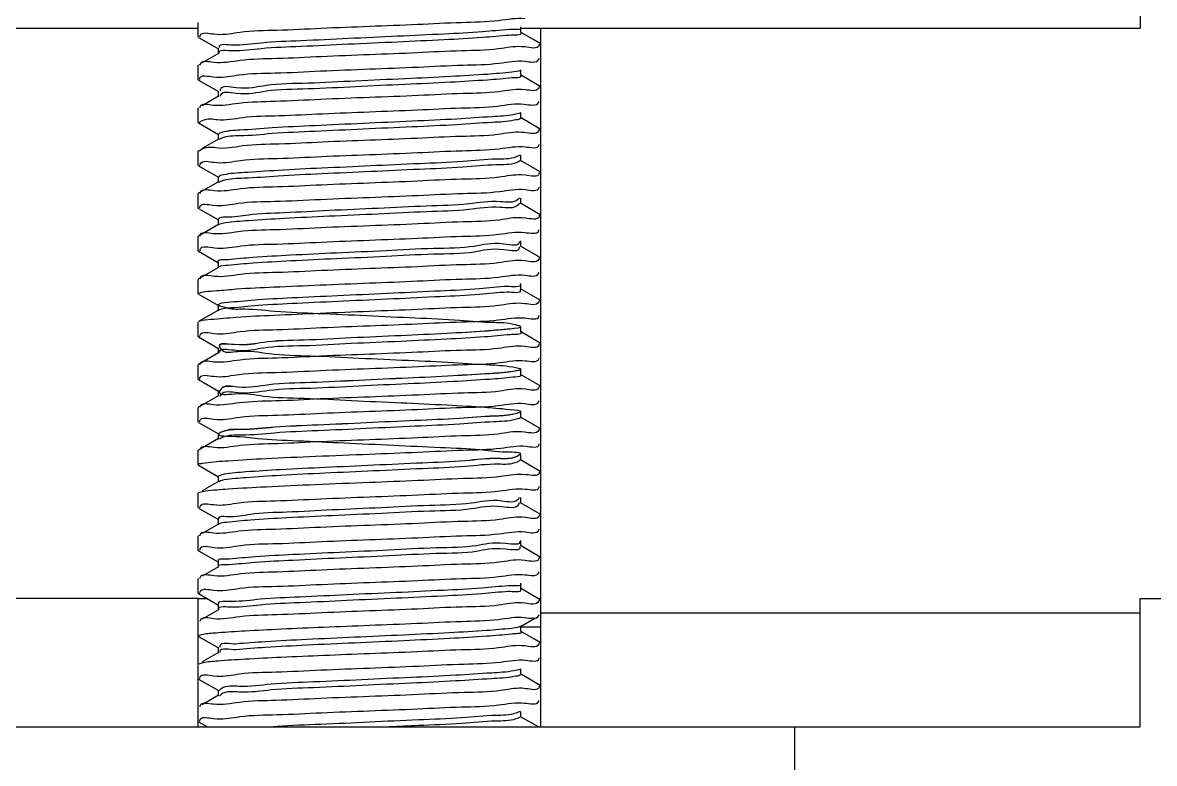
# Model space of a CAD drawing. Header units: millimetres. Extents: x 3804182 to 7463862, y 18008854 to 19247705.
# Drawn here: x 4759871.5 to 4760102.1, y 19096765.9 to 19096916.9 of the extents above; entities that cross this region are included whole.
import ezdxf

# ---------------------------------------------------------------- set-up
doc = ezdxf.new("R2010")
doc.units = ezdxf.units.MM
doc.header["$LTSCALE"] = 1000
doc.header["$MEASUREMENT"] = 0
doc.layers.add('02___PRT_ALL_AXES', color=7, linetype='Continuous')

# ---------------------------------------------------------------- blocks, each defined once
blk = doc.blocks.new('抗震大样2')
at = {"color": 5, "linetype": 'Continuous'}
for p, q in [((4241.11, -3083.37), (4241.11, -3133.22)), ((3825.7, -3133.22), (3966.94, -3133.22)), ((4060.75, -3133.22), (4241.11, -3133.22)), ((4066.64, -3336.77), (4066.64, -3133.22)), ((3966.94, -3299.38), (3800.77, -3299.38)), ((3966.94, -3336.77), (3966.94, -3299.38)), ((4241.11, -3336.77), (4241.11, -3299.38)), ((4241.11, -3299.38), (4398.97, -3299.38)), ((4066.64, -3303.54), (4241.11, -3303.54)), ((3784.16, -3336.77), (4241.11, -3336.77))]:
    blk.add_line(p, q, dxfattribs=at)
at = {"color": 133, "linetype": 'Continuous'}
for p, q in [((4060.88, -3134.52), (4060.88, -3132.86)), ((3967.06, -3135.9), (3966.94, -3135.77)), ((3967.06, -3135.9), (3972.83, -3139.24)), ((3967.41, -3135.78), (3967.47, -3135.41)), ((3971.47, -3134.92), (3972.49, -3135.01)), ((4064.66, -3136.63), (4060.75, -3134.37)), ((3972.7, -3139.09), (3972.7, -3140.75)), ((4062.03, -3138.7), (4061.08, -3138.62)), ((4066.52, -3137.71), (4064.66, -3136.63)), ((4066.14, -3137.89), (4066.14, -3138.17)), ((3972.83, -3140.6), (3968.1, -3143.33)), ((3967.06, -3143.94), (3966.94, -3144.08)), ((4060.88, -3146.98), (4060.88, -3145.32)), ((3967.06, -3148.37), (3966.94, -3148.23)), ((3967.06, -3148.37), (3972.83, -3151.71)), ((3967.4, -3148.17), (3967.39, -3147.91)), ((3971.28, -3147.4), (3972.37, -3147.48)), ((4066.52, -3150.17), (4060.75, -3146.83)), ((3972.7, -3151.55), (3972.7, -3153.21)), ((4062.06, -3151.16), (4061.08, -3151.07)), ((4066.19, -3150.24), (4066.06, -3150.66)), ((3972.83, -3153.06), (3968.1, -3155.8)), ((3973.29, -3152.94), (3973.27, -3153.11)), ((3967.06, -3156.4), (3966.94, -3156.54)), ((4066.52, -3162.63), (4060.75, -3159.29)), ((4060.88, -3159.45), (4060.88, -3157.78)), ((3967.06, -3160.83), (3966.94, -3160.69)), ((3967.06, -3160.83), (3972.83, -3164.17)), ((3967.18, -3160.79), (3967.7, -3160.35)), ((3972.08, -3159.78), (3972.5, -3159.84)), ((3972.83, -3165.52), (3968.1, -3168.26)), ((3972.7, -3164.02), (3972.7, -3165.68)), ((3973.18, -3165.52), (3972.96, -3165.67)), ((3973.25, -3165.48), (3973.18, -3165.52)), ((4061.85, -3163.65), (4061.08, -3163.57)), ((4066.12, -3162.74), (4066.05, -3163.11)), ((3967.06, -3168.86), (3966.94, -3169)), ((3971.6, -3172.29), (3972.49, -3172.38)), ((4060.61, -3170.21), (4059.51, -3170.74)), ((4066.52, -3175.1), (4060.75, -3171.75)), ((4060.88, -3171.91), (4060.88, -3170.25)), ((3967.06, -3173.29), (3966.94, -3173.15)), ((3967.06, -3173.29), (3972.83, -3176.63)), ((3967.44, -3173.2), (3967.53, -3172.81)), ((4066.16, -3175.29), (4066.17, -3175.55)), ((3972.83, -3177.99), (3967.06, -3181.33)), ((3972.7, -3176.48), (3972.7, -3178.14)), ((3973.13, -3178.03), (3972.93, -3178.14)), ((3973.2, -3177.99), (3973.13, -3178.03)), ((4062.17, -3176.08), (4061.09, -3175.99)), ((3967.06, -3181.33), (3966.94, -3181.46)), ((3967.06, -3185.75), (3966.94, -3185.62)), ((3967.4, -3185.57), (3967.4, -3185.28)), ((3971.23, -3184.79), (3972.37, -3184.88)), ((4060.42, -3182.64), (4060, -3183.11)), ((4060.5, -3184.17), (4060, -3184.77)), ((4066.52, -3187.56), (4060.75, -3184.22)), ((4060.88, -3184.37), (4060.88, -3182.71)), ((3967.06, -3185.75), (3972.83, -3189.09)), ((3972.7, -3188.94), (3972.7, -3190.6)), ((4062.18, -3188.54), (4061.09, -3188.44)), ((4066.16, -3187.71), (4066.14, -3188.04)), ((3972.83, -3190.45), (3967.06, -3193.79)), ((3973.03, -3190.41), (3972.85, -3190.49)), ((3967.06, -3193.79), (3966.94, -3193.93)), ((4060.37, -3195.38), (4060.38, -3195.47)), ((4060.88, -3196.83), (4060.88, -3195.17)), ((3967.06, -3198.22), (3966.94, -3198.08)), ((3967.06, -3198.22), (3972.83, -3201.56)), ((3967.46, -3198.04), (3967.47, -3197.75)), ((3971.64, -3197.21), (3972.5, -3197.29)), ((4060.36, -3196.95), (4060.38, -3197.13)), ((4066.52, -3200.02), (4060.75, -3196.68)), ((3972.7, -3201.4), (3972.7, -3203.06)), ((4062.02, -3201.02), (4061.08, -3200.93)), ((4066.17, -3200.11), (4066.07, -3200.51)), ((3972.83, -3202.91), (3967.06, -3206.25)), ((3967.06, -3206.25), (3966.94, -3206.39)), ((4060.88, -3209.3), (4060.88, -3207.63)), ((3966.94, -3210.54), (3967.13, -3210.37)), ((3967.06, -3210.68), (3966.94, -3210.54)), ((3967.06, -3210.68), (3972.83, -3214.02)), ((3970.59, -3209.78), (3972.36, -3209.66)), ((4066.52, -3212.48), (4060.75, -3209.14)), ((3972.87, -3213.69), (3972.7, -3213.87)), ((3972.7, -3213.87), (3972.7, -3215.53)), ((4062.01, -3213.48), (4061.08, -3213.39)), ((4066.14, -3212.57), (4066.05, -3212.96)), ((3972.83, -3215.37), (3967.06, -3218.71)), ((3972.87, -3215.35), (3972.83, -3215.37)), ((3967.13, -3218.68), (3967.06, -3218.71)), ((4066.52, -3224.94), (4060.75, -3221.6)), ((4060.88, -3221.76), (4060.88, -3220.1)), ((3967.06, -3223.14), (3966.94, -3223)), ((3967.06, -3223.14), (3972.83, -3226.48)), ((3967.41, -3223.03), (3967.48, -3222.65)), ((3971.5, -3222.15), (3972.49, -3222.24)), ((4066.13, -3225.12), (4066.13, -3225.41)), ((3972.83, -3227.83), (3967.06, -3231.18)), ((3972.7, -3226.33), (3972.7, -3227.99)), ((4061.99, -3225.95), (4061.08, -3225.86)), ((3967.06, -3231.18), (3966.94, -3231.31)), ((3971.35, -3234.63), (3972.37, -3234.72)), ((4066.52, -3237.41), (4060.75, -3234.07)), ((4060.88, -3234.22), (4060.88, -3232.56)), ((3967.06, -3235.6), (3966.94, -3235.47)), ((3967.06, -3235.6), (3972.83, -3238.94)), ((3967.41, -3235.43), (3967.42, -3235.13)), ((4062.19, -3238.39), (4061.09, -3238.29)), ((4066.18, -3237.52), (4066.11, -3237.9)), ((3972.83, -3240.3), (3967.06, -3243.64)), ((3972.7, -3238.79), (3972.7, -3240.45)), ((3973.33, -3240.28), (3973.22, -3240.49)), ((3973.36, -3240.24), (3973.33, -3240.28)), ((3967.06, -3243.64), (3966.94, -3243.77)), ((3967.06, -3248.07), (3966.94, -3247.93)), ((3967.06, -3248.07), (3972.83, -3251.41)), ((3967.43, -3247.88), (3967.43, -3247.6)), ((3971.49, -3247.08), (3972.49, -3247.17)), ((4060.68, -3245.05), (4059.17, -3245.57)), ((4066.52, -3249.87), (4060.75, -3246.53)), ((4060.88, -3246.68), (4060.88, -3245.02)), ((3972.7, -3251.25), (3972.7, -3252.91)), ((4061.92, -3250.88), (4061.08, -3250.79)), ((4066.12, -3249.97), (4066.05, -3250.34)), ((3972.83, -3252.76), (3967.06, -3256.1)), ((3973.2, -3252.83), (3973, -3252.97)), ((3973.27, -3252.79), (3973.2, -3252.83)), ((3967.06, -3256.1), (3966.94, -3256.24)), ((4060.55, -3257.41), (4059.73, -3257.94)), ((4060.88, -3259.15), (4060.88, -3257.48)), ((3967.06, -3260.53), (3966.94, -3260.39)), ((3967.06, -3260.53), (3972.83, -3263.87)), ((3967.99, -3259.98), (3968.14, -3259.95)), ((3968.14, -3259.95), (3968.99, -3259.82)), ((4066.52, -3262.33), (4060.75, -3258.99)), ((3974.51, -3263.14), (3972.7, -3263.71)), ((3972.7, -3263.71), (3972.7, -3265.38)), ((4062.39, -3263.29), (4061.09, -3263.19)), ((3972.83, -3265.22), (3968.1, -3267.96)), ((3973.08, -3265.23), (3972.89, -3265.33)), ((3967.06, -3268.56), (3966.94, -3268.7)), ((3968.99, -3268.13), (3967.06, -3268.56)), ((4060.32, -3269.96), (4060.17, -3270.3)), ((4060.88, -3271.61), (4060.88, -3269.95)), ((3967.06, -3272.99), (3966.94, -3272.85)), ((3967.06, -3272.99), (3972.83, -3276.33)), ((3967.4, -3272.86), (3967.46, -3272.5)), ((3971.36, -3272.01), (3972.37, -3272.1)), ((4060.37, -3271.48), (4060.17, -3271.96)), ((4066.52, -3274.79), (4060.75, -3271.45)), ((3972.83, -3277.68), (3968.1, -3280.42)), ((3972.7, -3276.18), (3972.7, -3277.84)), ((3973, -3277.6), (3972.82, -3277.68)), ((4062.21, -3275.77), (4061.09, -3275.68)), ((4066.17, -3274.96), (4066.15, -3275.27)), ((3967.06, -3281.03), (3966.94, -3281.16)), ((3971.6, -3284.45), (3972.5, -3284.54)), ((4060.49, -3284.27), (4060.51, -3284.33)), ((4066.52, -3287.26), (4060.75, -3283.92)), ((4060.88, -3284.07), (4060.88, -3282.41)), ((3967.06, -3285.45), (3966.94, -3285.32)), ((3967.06, -3285.45), (3972.83, -3288.79)), ((3967.45, -3285.28), (3967.46, -3284.99)), ((4066.17, -3287.37), (4066.1, -3287.75)), ((3972.83, -3290.15), (3968.1, -3292.88)), ((3972.7, -3288.64), (3972.7, -3290.3)), ((4062.08, -3288.25), (4061.08, -3288.15)), ((3967.06, -3293.49), (3966.94, -3293.63)), ((3967.4, -3297.81), (3967.48, -3297.42)), ((3971.45, -3296.93), (3972.49, -3297.03)), ((4066.52, -3299.72), (4060.75, -3296.38)), ((4060.88, -3296.53), (4060.88, -3294.87)), ((3967.06, -3297.92), (3966.94, -3297.78)), ((3967.06, -3297.92), (3972.83, -3301.26)), ((4062.03, -3300.72), (4061.08, -3300.62)), ((4066.15, -3299.8), (4066.07, -3300.15)), ((3972.83, -3302.61), (3968.1, -3305.34)), ((3972.7, -3301.1), (3972.7, -3302.76)), ((3967.46, -3305.8), (3967.41, -3306)), ((4060.78, -3307.54), (4059.79, -3307.81)), ((4060.75, -3307.49), (4065.07, -3304.99)), ((4060.88, -3308.99), (4060.88, -3307.33)), ((3967.06, -3310.38), (3972.83, -3313.72)), ((3972.21, -3309.31), (3972.74, -3309.27)), ((4059.79, -3307.81), (4058.09, -3308.04)), ((4064.66, -3311.11), (4060.75, -3308.84)), ((3972.7, -3313.56), (3972.7, -3315.23)), ((4061.99, -3313.18), (4061.08, -3313.09)), ((4066.52, -3312.18), (4064.66, -3311.11)), ((4066.19, -3312.24), (4066.05, -3312.67)), ((3972.83, -3315.07), (3968.1, -3317.81)), ((3973.25, -3314.93), (3973.24, -3315.07)), ((4060.88, -3321.46), (4060.88, -3319.8)), ((3967.06, -3322.84), (3972.83, -3326.18)), ((3967.41, -3322.68), (3967.44, -3322.36)), ((3971.4, -3321.86), (3972.49, -3321.96)), ((4066.52, -3324.64), (4060.75, -3321.3)), ((3972.7, -3326.03), (3972.7, -3327.69)), ((4062.32, -3325.61), (4061.09, -3325.51)), ((4066.18, -3324.82), (4066.17, -3325.13)), ((3972.83, -3327.53), (3968.1, -3330.27)), ((3973.29, -3327.59), (3973.12, -3327.77)), ((3973.34, -3327.54), (3973.29, -3327.59)), ((4060.63, -3332.24), (4059.42, -3332.77)), ((4065.94, -3336.77), (4060.75, -3333.77)), ((4060.88, -3333.92), (4060.88, -3332.26)), ((3967.06, -3335.3), (3969.59, -3336.77)), ((3967.41, -3334.89), (3967.41, -3334.84)), ((3967.42, -3335.11), (3967.41, -3334.89)), ((3971.42, -3334.32), (3972.49, -3334.41))]:
    blk.add_line(p, q, dxfattribs=at)
at = {"color": 3, "linetype": 'Continuous'}
blk.add_line((4140.58, -3734.07), (4140.58, -3336.77), dxfattribs=at)
at = {"color": 133, "linetype": 'Continuous'}
for points, start_tangent, end_tangent in [([(3972.49, -3135.01), (3979.1, -3134.35), (3989.85, -3133.78), (4002.75, -3133.22), (4016.79, -3132.65)], (0.997962, -0.063812), (0.999209, 0.039757)), ([(4016.79, -3132.65), (4030.74, -3132.09), (4043.58, -3131.53), (4054.34, -3130.96), (4062.03, -3130.4)], (0.999209, 0.039757), (0.993327, -0.115331)), ([(3967.47, -3135.41), (3971.47, -3134.92)], (0.291103, 0.956692), (0.992433, -0.122784)), ([(4057.4, -3133.65), (4049.7, -3134.3), (4038.49, -3134.95), (4024.97, -3135.6), (4010.57, -3136.26), (3996.84, -3136.91), (3985.23, -3137.56), (3976.99, -3138.21)], (-0.998158, -0.06066), (-0.999827, 0.01862)), ([(4057.4, -3135.31), (4049.7, -3135.97), (4038.49, -3136.62), (4024.97, -3137.27), (4010.57, -3137.92), (3996.84, -3138.57), (3985.23, -3139.22), (3976.99, -3139.87)], (-0.998158, -0.06066), (-0.999827, 0.01862)), ([(4060.77, -3133), (4057.4, -3133.65)], (0.631383, -0.775471), (-0.998158, -0.06066)), ([(4060.75, -3134.64), (4060.77, -3134.66), (4057.4, -3135.31)], (0.681903, -0.731442), (-0.998158, -0.06066)), ([(3976.99, -3138.21), (3973, -3138.86), (3973.01, -3138.89)], (-0.999827, 0.01862), (0.541075, -0.840974)), ([(3976.99, -3139.87), (3973, -3140.52)], (-0.999827, 0.01862), (0.505288, -0.862951)), ([(4061.08, -3138.62), (4054.34, -3139.27), (4043.58, -3139.83), (4030.74, -3140.4), (4016.79, -3140.96)], (-0.997772, 0.066714), (-0.999209, -0.039757)), ([(4066.14, -3138.17), (4062.03, -3138.7)], (-0.114945, -0.993372), (-0.993327, 0.115331)), ([(3971.47, -3143.22), (3967.45, -3143.79), (3967.42, -3143.98)], (-0.992433, 0.122784), (-0.102913, -0.99469)), ([(4016.79, -3140.96), (4002.75, -3141.53), (3989.85, -3142.09), (3979.1, -3142.66), (3971.47, -3143.22)], (-0.999209, -0.039757), (-0.992433, 0.122784)), ([(3972.99, -3140.51), (3973, -3140.52)], (0.487182, -0.8733), (0.505288, -0.862951)), ([(4016.79, -3145.11), (4030.96, -3144.54), (4044.02, -3143.97), (4054.56, -3143.41), (4062.06, -3142.85)], (0.999209, 0.039757), (0.992349, -0.123462)), ([(4062.06, -3142.85), (4066.09, -3142.29), (4066.17, -3142.05)], (0.992349, -0.123462), (0.231181, 0.972911)), ([(3972.37, -3147.48), (3978.76, -3146.84), (3989.34, -3146.27), (4002.49, -3145.69), (4016.79, -3145.11)], (0.99858, -0.053272), (0.999209, 0.039757)), ([(4058.21, -3146.02), (4051.13, -3146.67), (4040.38, -3147.32), (4027.12, -3147.97), (4012.76, -3148.62), (3998.82, -3149.27), (3986.81, -3149.92), (3977.99, -3150.57), (3973.31, -3151.22), (3973.26, -3151.58)], (-0.991648, -0.128971), (-0.047396, -0.998876)), ([(4060.77, -3145.51), (4058.21, -3146.02)], (-0.866418, -0.499319), (-0.991648, -0.128971)), ([(3967.39, -3147.91), (3971.28, -3147.4)], (0.080568, 0.996749), (0.99412, -0.108285)), ([(4058.21, -3147.68), (4051.13, -3148.33), (4040.38, -3148.98), (4027.12, -3149.63), (4012.76, -3150.28), (3998.82, -3150.93), (3986.81, -3151.58), (3977.99, -3152.23), (3973.31, -3152.88), (3973.3, -3152.91)], (-0.991648, -0.128971), (-0.236269, -0.971688)), ([(4060.86, -3147), (4060.87, -3147.03), (4058.21, -3147.68)], (0.574186, -0.818725), (-0.991648, -0.128971)), ([(4061.08, -3151.07), (4054.56, -3151.72), (4044.02, -3152.28), (4030.96, -3152.85), (4016.79, -3153.42)], (-0.998101, 0.061602), (-0.999209, -0.039757)), ([(4066.06, -3150.66), (4062.06, -3151.16)], (-0.428173, -0.903697), (-0.992349, 0.123462)), ([(3971.28, -3155.7), (3967.39, -3156.27), (3967.39, -3156.38)], (-0.99412, 0.108285), (0.068667, -0.99764)), ([(4016.79, -3153.42), (4002.49, -3154), (3989.34, -3154.58), (3978.76, -3155.14), (3971.28, -3155.7)], (-0.999209, -0.039757), (-0.99412, 0.108285)), ([(3973.3, -3152.91), (3973.29, -3152.94)], (-0.236269, -0.971688), (-0.212784, -0.977099)), ([(4016.79, -3157.58), (4030.67, -3157.02), (4043.46, -3156.46), (4054.16, -3155.9), (4061.85, -3155.34)], (0.999209, 0.039757), (0.992115, -0.125333)), ([(4061.85, -3155.34), (4066.06, -3154.76), (4066.11, -3154.54)], (0.992115, -0.125333), (0.133535, 0.991044)), ([(3972.5, -3159.84), (3979.88, -3159.23), (3990.53, -3158.68), (4003.15, -3158.13), (4016.79, -3157.58)], (0.993002, -0.118099), (0.999209, 0.039757)), ([(4058.91, -3158.38), (4052.46, -3159.03), (4042.21, -3159.68), (4029.24, -3160.33), (4014.95, -3160.98), (4000.85, -3161.63), (3988.46, -3162.28), (3979.08, -3162.93), (3973.73, -3163.59), (3972.89, -3164.1)], (-0.977487, -0.210995), (-0.4158, -0.909456)), ([(4060.71, -3157.86), (4058.91, -3158.38)], (-0.88079, -0.473507), (-0.977487, -0.210995)), ([(3967.7, -3160.35), (3972.08, -3159.78)], (0.833074, 0.553162), (0.985238, -0.171187)), ([(4058.91, -3160.04), (4052.46, -3160.69), (4042.21, -3161.34), (4029.24, -3161.99), (4014.95, -3162.64), (4000.85, -3163.3), (3988.46, -3163.95), (3979.08, -3164.6), (3973.73, -3165.25), (3973.25, -3165.48)], (-0.977487, -0.210995), (-0.874102, -0.485743)), ([(4060.85, -3159.42), (4058.91, -3160.04)], (-0.618929, -0.785447), (-0.977487, -0.210995)), ([(4016.79, -3165.88), (4003.15, -3166.43), (3990.53, -3166.99), (3979.88, -3167.54), (3972.08, -3168.09)], (-0.999209, -0.039757), (-0.985238, 0.171187)), ([(4061.08, -3163.57), (4054.16, -3164.2), (4043.46, -3164.77), (4030.67, -3165.33), (4016.79, -3165.88)], (-0.996776, 0.080231), (-0.999209, -0.039757)), ([(4066.05, -3163.11), (4061.85, -3163.65)], (-0.302976, -0.952998), (-0.992115, 0.125333)), ([(3972.08, -3168.09), (3967.7, -3168.65), (3967.24, -3169.02)], (-0.985238, 0.171187), (-0.649998, -0.759936)), ([(4016.79, -3170.04), (4030.73, -3169.48), (4043.68, -3168.91), (4054.54, -3168.33), (4062.17, -3167.77)], (0.999209, 0.039757), (0.993818, -0.111017)), ([(4062.17, -3167.77), (4066.17, -3167.19), (4066.17, -3167.08)], (0.993818, -0.111017), (-0.061432, 0.998111)), ([(3967.53, -3172.81), (3971.6, -3172.29)], (0.34102, 0.940056), (0.992143, -0.125107)), ([(3972.49, -3172.38), (3979.26, -3171.73), (3989.99, -3171.16), (4002.83, -3170.6), (4016.79, -3170.04)], (0.997416, -0.071836), (0.999209, 0.039757)), ([(4059.51, -3170.74), (4053.71, -3171.39), (4043.97, -3172.04), (4031.34, -3172.7), (4017.15, -3173.35), (4002.92, -3174), (3990.17, -3174.65), (3980.27, -3175.3), (3974.25, -3175.95), (3972.8, -3176.58)], (-0.935622, -0.353004), (-0.688919, -0.724838)), ([(4059.51, -3172.4), (4053.71, -3173.06), (4043.97, -3173.71), (4031.34, -3174.36), (4017.15, -3175.01), (4002.92, -3175.66), (3990.17, -3176.31), (3980.27, -3176.96), (3974.25, -3177.61), (3973.2, -3177.99)], (-0.935622, -0.353004), (-0.9101, -0.41439)), ([(4060.73, -3171.77), (4059.51, -3172.4)], (-0.674299, -0.738459), (-0.935622, -0.353004)), ([(4066.17, -3175.55), (4062.17, -3176.08)], (-0.081393, -0.996682), (-0.993818, 0.111017)), ([(4016.79, -3178.35), (4002.83, -3178.91), (3989.99, -3179.47), (3979.26, -3180.04), (3971.6, -3180.6)], (-0.999209, -0.039757), (-0.992143, 0.125107)), ([(4061.09, -3175.99), (4054.54, -3176.64), (4043.68, -3177.22), (4030.73, -3177.78), (4016.79, -3178.35)], (-0.99841, 0.056376), (-0.999209, -0.039757)), ([(3971.6, -3180.6), (3967.51, -3181.16), (3967.46, -3181.39)], (-0.992143, 0.125107), (-0.160912, -0.986969)), ([(4016.79, -3182.5), (4030.99, -3181.93), (4044.01, -3181.36), (4054.59, -3180.79), (4062.18, -3180.23)], (0.999209, 0.039757), (0.992994, -0.118161)), ([(4062.18, -3180.23), (4066.15, -3179.66), (4066.16, -3179.51)], (0.992994, -0.118161), (0.029046, 0.999578)), ([(3967.4, -3185.28), (3971.23, -3184.79)], (0.144267, 0.989539), (0.993808, -0.111109)), ([(3972.37, -3184.88), (3978.57, -3184.23), (3989.23, -3183.66), (4002.5, -3183.08), (4016.79, -3182.5)], (0.998734, -0.050303), (0.999209, 0.039757)), ([(4060, -3183.11), (4054.86, -3183.76), (4045.67, -3184.41), (4033.39, -3185.06), (4019.35, -3185.71), (4005.03, -3186.36), (3991.96, -3187.01), (3981.54, -3187.66), (3974.89, -3188.31), (3972.7, -3188.94)], (-0.74013, -0.672464), (-0.415587, -0.909553)), ([(4060, -3184.77), (4054.86, -3185.42), (4045.67, -3186.07), (4033.39, -3186.72), (4019.35, -3187.37), (4005.03, -3188.02), (3991.96, -3188.67), (3981.54, -3189.32), (3974.89, -3189.97), (3973.03, -3190.41)], (-0.74013, -0.672464), (-0.938223, -0.34603)), ([(4061.09, -3188.44), (4054.59, -3189.1), (4044.01, -3189.66), (4030.99, -3190.24), (4016.79, -3190.81)], (-0.998307, 0.058168), (-0.999209, -0.039757)), ([(4066.14, -3188.04), (4062.18, -3188.54)], (-0.207175, -0.978304), (-0.992994, 0.118161)), ([(4016.79, -3190.81), (4002.5, -3191.39), (3989.23, -3191.97), (3978.57, -3192.54), (3971.23, -3193.1)], (-0.999209, -0.039757), (-0.993808, 0.111109)), ([(4062.02, -3192.71), (4066.1, -3192.14), (4066.15, -3191.92)], (0.99217, -0.124894), (0.180495, 0.983576)), ([(3971.23, -3193.1), (3967.39, -3193.66), (3967.39, -3193.78)], (-0.993808, 0.111109), (0.029234, -0.999573)), ([(3972.5, -3197.29), (3979.33, -3196.65), (3989.92, -3196.09), (4002.79, -3195.53), (4016.79, -3194.96)], (0.997343, -0.072844), (0.999209, 0.039757)), ([(4060.38, -3195.47), (4055.93, -3196.12), (4047.29, -3196.77), (4035.41, -3197.42), (4021.54, -3198.07), (4007.16, -3198.72), (3993.81, -3199.37), (3982.91, -3200.03), (3975.62, -3200.68)], (0.075504, -0.997145), (-0.994293, -0.106681)), ([(4016.79, -3194.96), (4030.77, -3194.4), (4043.63, -3193.84), (4054.37, -3193.27), (4062.02, -3192.71)], (0.999209, 0.039757), (0.99217, -0.124894)), ([(3967.47, -3197.75), (3971.64, -3197.21)], (0.140989, 0.990011), (0.993043, -0.117749)), ([(4060.38, -3197.13), (4055.93, -3197.78), (4047.29, -3198.43), (4035.41, -3199.08), (4021.54, -3199.73), (4007.16, -3200.39), (3993.81, -3201.04), (3982.91, -3201.69), (3975.62, -3202.34)], (0.075504, -0.997145), (-0.994293, -0.106681)), ([(3975.62, -3200.68), (3972.73, -3201.33), (3972.75, -3201.36)], (-0.994293, -0.106681), (0.664145, -0.747604)), ([(4061.08, -3200.93), (4054.37, -3201.58), (4043.63, -3202.14), (4030.77, -3202.71), (4016.79, -3203.27)], (-0.997661, 0.068352), (-0.999209, -0.039757)), ([(4066.07, -3200.51), (4062.02, -3201.02)], (-0.371231, -0.928541), (-0.99217, 0.124894)), ([(3971.64, -3205.52), (3967.46, -3206.1), (3967.45, -3206.25)], (-0.993043, 0.117749), (0.006201, -0.999981)), ([(4016.79, -3203.27), (4002.79, -3203.84), (3989.92, -3204.4), (3979.33, -3204.96), (3971.64, -3205.52)], (-0.999209, -0.039757), (-0.993043, 0.117749)), ([(3975.62, -3202.34), (3972.78, -3202.84)], (-0.994293, -0.106681), (-0.803934, -0.594718)), ([(4016.79, -3207.43), (4030.77, -3206.86), (4043.63, -3206.3), (4054.36, -3205.73), (4062.01, -3205.17)], (0.999209, 0.039757), (0.992162, -0.124958)), ([(4062.01, -3205.17), (4066.07, -3204.61), (4066.13, -3204.38)], (0.992162, -0.124958), (0.169677, 0.9855)), ([(3972.36, -3209.66), (3978.02, -3209.19), (3988.99, -3208.6), (4002.39, -3208.01), (4016.79, -3207.43)], (0.997287, 0.073605), (0.999209, 0.039757)), ([(4056.89, -3208.48), (4048.84, -3209.14), (4037.38, -3209.79), (4023.72, -3210.44), (4009.32, -3211.09), (3995.71, -3211.74), (3984.36, -3212.39), (3976.46, -3213.04)], (-0.999901, -0.014087), (-0.998651, -0.051929)), ([(4060.67, -3207.85), (4056.89, -3208.48)], (0.567912, -0.823089), (-0.999901, -0.014087)), ([(3967.13, -3210.37), (3970.59, -3209.78)], (0.911339, 0.411656), (0.998446, 0.055734)), ([(4056.89, -3210.15), (4048.84, -3210.8), (4037.38, -3211.45), (4023.72, -3212.1), (4009.32, -3212.75), (3995.71, -3213.4), (3984.36, -3214.05), (3976.46, -3214.7)], (-0.999901, -0.014087), (-0.998651, -0.051929)), ([(4060.65, -3209.48), (4060.66, -3209.5), (4056.89, -3210.15)], (0.616709, -0.787191), (-0.999901, -0.014087)), ([(3972.87, -3213.69), (3973.96, -3214.34), (3979.62, -3214.99), (3989.24, -3215.64), (4001.81, -3216.29), (4015.97, -3216.94), (4030.22, -3217.59), (4043.03, -3218.25), (4053.05, -3218.9), (4059.2, -3219.55), (4060.83, -3220.2), (4057.75, -3220.85), (4050.31, -3221.5), (4039.3, -3222.15), (4025.88, -3222.8), (4011.49, -3223.45), (3997.67, -3224.1), (3985.89, -3224.75), (3977.4, -3225.4), (3973.11, -3226.05), (3973.49, -3226.7), (3978.48, -3227.36), (3987.56, -3228.01), (3999.76, -3228.66), (4013.77, -3229.31), (4028.11, -3229.96), (4041.23, -3230.61), (4051.75, -3231.26), (4058.55, -3231.91), (4060.88, -3232.56), (4058.52, -3233.21), (4051.7, -3233.86), (4041.16, -3234.51), (4028.02, -3235.16), (4013.68, -3235.81), (3999.67, -3236.47), (3987.49, -3237.12), (3978.44, -3237.77), (3973.47, -3238.42), (3973.13, -3239.07), (3977.44, -3239.72), (3985.95, -3240.37), (3997.75, -3241.02), (4011.58, -3241.67), (4025.97, -3242.32), (4039.37, -3242.97), (4050.37, -3243.62), (4057.79, -3244.27), (4060.83, -3244.92), (4059.17, -3245.57), (4053, -3246.23), (4042.96, -3246.88), (4030.13, -3247.53), (4015.88, -3248.18), (4001.72, -3248.83), (3989.17, -3249.48), (3979.57, -3250.13), (3973.94, -3250.78), (3972.87, -3251.43), (3976.5, -3252.08), (3984.42, -3252.73), (3995.79, -3253.38), (4009.41, -3254.03), (4023.81, -3254.68), (4037.46, -3255.34), (4048.91, -3255.99), (4056.93, -3256.64), (4060.67, -3257.29), (4059.73, -3257.94), (4054.21, -3258.59), (4044.7, -3259.24), (4032.21, -3259.89), (4018.07, -3260.54), (4003.8, -3261.19), (3990.92, -3261.84), (3980.79, -3262.49), (3974.51, -3263.14)], (-0.890593, -0.454801), (-0.987663, -0.156594)), ([(3976.46, -3213.04), (3972.87, -3213.69)], (-0.998651, -0.051929), (-0.890593, -0.454801)), ([(3976.46, -3214.7), (3972.87, -3215.35)], (-0.998651, -0.051929), (-0.890593, -0.454801)), ([(4061.08, -3213.39), (4054.36, -3214.04), (4043.63, -3214.61), (4030.77, -3215.17), (4016.79, -3215.73)], (-0.997612, 0.069066), (-0.999209, -0.039757)), ([(4066.05, -3212.96), (4062.01, -3213.48)], (-0.353948, -0.935265), (-0.992162, 0.124958)), ([(3970.59, -3218.09), (3967.13, -3218.68)], (-0.998446, -0.055734), (-0.911339, -0.411656)), ([(4016.79, -3215.73), (4002.39, -3216.32), (3988.99, -3216.91), (3978.02, -3217.5), (3970.59, -3218.09)], (-0.999209, -0.039757), (-0.998446, -0.055734)), ([(4016.79, -3219.89), (4030.76, -3219.33), (4043.6, -3218.76), (4054.29, -3218.2), (4061.99, -3217.64)], (0.999209, 0.039757), (0.993213, -0.116311)), ([(4061.99, -3217.64), (4066.13, -3217.06), (4066.14, -3216.92)], (0.993213, -0.116311), (-0.022366, 0.99975)), ([(3967.48, -3222.65), (3971.5, -3222.15)], (0.309981, 0.950743), (0.992335, -0.123574)), ([(3972.49, -3222.24), (3979.15, -3221.59), (3989.89, -3221.02), (4002.77, -3220.45), (4016.79, -3219.89)], (0.997852, -0.065513), (0.999209, 0.039757)), ([(4057.75, -3220.85), (4050.31, -3221.5), (4039.3, -3222.15), (4025.88, -3222.8), (4011.49, -3223.45), (3997.67, -3224.1), (3985.89, -3224.75), (3977.4, -3225.4), (3973.11, -3226.05), (3973.15, -3226.15)], (-0.995961, -0.089791), (0.369977, -0.929041)), ([(4060.8, -3221.83), (4060.83, -3221.86), (4057.75, -3222.51)], (0.686028, -0.727575), (-0.995961, -0.089791)), ([(4057.75, -3222.51), (4050.31, -3223.16), (4039.3, -3223.81), (4025.88, -3224.46), (4011.49, -3225.11), (3997.67, -3225.76), (3985.89, -3226.41), (3977.4, -3227.06), (3973.11, -3227.72)], (-0.995961, -0.089791), (0.28494, -0.958545)), ([(4016.79, -3228.2), (4002.77, -3228.76), (3989.89, -3229.33), (3979.15, -3229.89), (3971.5, -3230.46)], (-0.999209, -0.039757), (-0.992335, 0.123574)), ([(3973.11, -3227.72), (3973.12, -3227.74)], (0.28494, -0.958545), (0.309617, -0.950861)), ([(4061.08, -3225.86), (4054.29, -3226.51), (4043.6, -3227.07), (4030.76, -3227.63), (4016.79, -3228.2)], (-0.997571, 0.069651), (-0.999209, -0.039757)), ([(4066.13, -3225.41), (4061.99, -3225.95)], (-0.12288, -0.992421), (-0.993213, 0.116311)), ([(3971.5, -3230.46), (3967.46, -3231.03), (3967.42, -3231.22)], (-0.992335, 0.123574), (-0.120855, -0.99267)), ([(4016.79, -3232.35), (4031.03, -3231.78), (4044.18, -3231.2), (4054.76, -3230.63), (4062.19, -3230.08)], (0.999209, 0.039757), (0.992597, -0.121457)), ([(4062.19, -3230.08), (4066.13, -3229.52), (4066.17, -3229.33)], (0.992597, -0.121457), (0.113761, 0.993508)), ([(3967.42, -3235.13), (3971.35, -3234.63)], (0.158004, 0.987438), (0.993423, -0.114506)), ([(3972.37, -3234.72), (3978.89, -3234.06), (3989.45, -3233.5), (4002.54, -3232.93), (4016.79, -3232.35)], (0.998166, -0.060535), (0.999209, 0.039757)), ([(4058.52, -3233.21), (4051.7, -3233.86), (4041.16, -3234.51), (4028.02, -3235.16), (4013.68, -3235.81), (3999.67, -3236.47), (3987.49, -3237.12), (3978.44, -3237.77), (3973.47, -3238.42), (3973.16, -3238.96)], (-0.987133, -0.159903), (-0.34689, -0.937906)), ([(4058.52, -3234.87), (4051.7, -3235.52), (4041.16, -3236.17), (4028.02, -3236.83), (4013.68, -3237.48), (3999.67, -3238.13), (3987.49, -3238.78), (3978.44, -3239.43), (3973.47, -3240.08), (3973.36, -3240.24)], (-0.987133, -0.159903), (-0.543786, -0.839224)), ([(4060.74, -3232.7), (4058.52, -3233.21)], (-0.885957, -0.463768), (-0.987133, -0.159903)), ([(4060.88, -3234.22), (4058.52, -3234.87)], (0.04762, -0.998866), (-0.987133, -0.159903)), ([(4061.09, -3238.29), (4054.76, -3238.94), (4044.18, -3239.51), (4031.03, -3240.08), (4016.79, -3240.66)], (-0.998449, 0.055681), (-0.999209, -0.039757)), ([(4066.11, -3237.9), (4062.19, -3238.39)], (-0.312015, -0.950077), (-0.992597, 0.121457)), ([(4016.79, -3240.66), (4002.54, -3241.23), (3989.45, -3241.81), (3978.89, -3242.37), (3971.35, -3242.93)], (-0.999209, -0.039757), (-0.993423, 0.114506)), ([(3971.35, -3242.93), (3967.41, -3243.5), (3967.4, -3243.63)], (-0.993423, 0.114506), (0.011141, -0.999938)), ([(3972.49, -3247.17), (3979.15, -3246.51), (3989.98, -3245.94), (4002.85, -3245.38), (4016.79, -3244.81)], (0.998043, -0.062539), (0.999209, 0.039757)), ([(4016.79, -3244.81), (4030.71, -3244.25), (4043.53, -3243.69), (4054.24, -3243.13), (4061.92, -3242.57)], (0.999209, 0.039757), (0.992132, -0.125198)), ([(4061.92, -3242.57), (4066.06, -3242), (4066.11, -3241.77)], (0.992132, -0.125198), (0.143484, 0.989653)), ([(3967.43, -3247.6), (3971.49, -3247.08)], (0.107946, 0.994157), (0.993476, -0.114039)), ([(4059.17, -3245.57), (4053, -3246.23), (4042.96, -3246.88), (4030.13, -3247.53), (4015.88, -3248.18), (4001.72, -3248.83), (3989.17, -3249.48), (3979.57, -3250.13), (3973.94, -3250.78), (3972.89, -3251.42)], (-0.965822, -0.259207), (-0.648744, -0.761007)), ([(4059.17, -3247.24), (4053, -3247.89), (4042.96, -3248.54), (4030.13, -3249.19), (4015.88, -3249.84), (4001.72, -3250.49), (3989.17, -3251.14), (3979.57, -3251.79), (3973.94, -3252.44), (3973.27, -3252.79)], (-0.965822, -0.259207), (-0.8549, -0.518793)), ([(4060.81, -3246.61), (4059.17, -3247.24)], (-0.684039, -0.729446), (-0.965822, -0.259207)), ([(4061.08, -3250.79), (4054.24, -3251.44), (4043.53, -3252), (4030.71, -3252.56), (4016.79, -3253.12)], (-0.997105, 0.076033), (-0.999209, -0.039757)), ([(4066.05, -3250.34), (4061.92, -3250.88)], (-0.317826, -0.948149), (-0.992132, 0.125198)), ([(3971.49, -3255.38), (3967.42, -3255.96), (3967.42, -3256.09)], (-0.993476, 0.114039), (0.038732, -0.99925)), ([(4016.79, -3253.12), (4002.85, -3253.68), (3989.98, -3254.25), (3979.15, -3254.82), (3971.49, -3255.38)], (-0.999209, -0.039757), (-0.993476, 0.114039)), ([(4016.79, -3257.28), (4030.89, -3256.71), (4044.17, -3256.12), (4054.99, -3255.54), (4062.39, -3254.99)], (0.999209, 0.039757), (0.993966, -0.10969)), ([(4062.39, -3254.99), (4066.19, -3254.43), (4066.19, -3254.31)], (0.993966, -0.10969), (-0.045693, 0.998956)), ([(3968.99, -3259.82), (3975.65, -3259.2), (3986.68, -3258.56), (4001.12, -3257.91), (4016.79, -3257.28)], (0.990309, 0.138883), (0.999209, 0.039757)), ([(4059.73, -3257.94), (4054.21, -3258.59), (4044.7, -3259.24), (4032.21, -3259.89), (4018.07, -3260.54), (4003.8, -3261.19), (3990.92, -3261.84), (3980.79, -3262.49), (3974.51, -3263.14)], (-0.890378, -0.455221), (-0.987663, -0.156594)), ([(3966.95, -3260.38), (3966.95, -3260.35), (3967.99, -3259.98)], (-0.41084, 0.911707), (0.982626, 0.185596)), ([(4059.73, -3259.6), (4054.21, -3260.25), (4044.7, -3260.9), (4032.21, -3261.55), (4018.07, -3262.2), (4003.8, -3262.85), (3990.92, -3263.5), (3980.79, -3264.16), (3974.51, -3264.81)], (-0.890378, -0.455221), (-0.987663, -0.156594)), ([(4060.66, -3258.96), (4059.73, -3259.6)], (-0.623899, -0.781505), (-0.890378, -0.455221)), ([(4061.09, -3263.19), (4054.99, -3263.85), (4044.17, -3264.43), (4030.89, -3265.02), (4016.79, -3265.58)], (-0.999154, 0.041118), (-0.999209, -0.039757)), ([(4066.18, -3262.52), (4066.19, -3262.74), (4062.39, -3263.29)], (0.114338, -0.993442), (-0.993966, 0.10969)), ([(4016.79, -3265.58), (4001.12, -3266.22), (3986.68, -3266.87), (3975.65, -3267.51), (3968.99, -3268.13)], (-0.999209, -0.039757), (-0.990309, -0.138883)), ([(3974.51, -3264.81), (3973.08, -3265.23)], (-0.987663, -0.156594), (-0.90833, -0.418254)), ([(4016.79, -3269.74), (4031.04, -3269.16), (4044.1, -3268.59), (4054.66, -3268.03), (4062.21, -3267.46)], (0.999209, 0.039757), (0.993301, -0.115553)), ([(4062.21, -3267.46), (4066.16, -3266.9), (4066.17, -3266.76)], (0.993301, -0.115553), (-0.000126, 1)), ([(3967.46, -3272.5), (3971.36, -3272.01)], (0.285622, 0.958342), (0.992742, -0.12026)), ([(3972.37, -3272.1), (3978.77, -3271.46), (3989.37, -3270.89), (4002.56, -3270.31), (4016.79, -3269.74)], (0.998113, -0.0614), (0.999209, 0.039757)), ([(4060.17, -3270.3), (4055.32, -3270.95), (4046.36, -3271.6), (4034.25, -3272.25), (4020.27, -3272.9), (4005.92, -3273.56), (3992.73, -3274.21), (3982.11, -3274.86), (3975.18, -3275.51), (3972.7, -3276.16), (3972.7, -3276.17)], (-0.4842, -0.874957), (0.363744, -0.931499)), ([(4060.17, -3271.96), (4055.32, -3272.61), (4046.36, -3273.27), (4034.25, -3273.92), (4020.27, -3274.57), (4005.92, -3275.22), (3992.73, -3275.87), (3982.11, -3276.52), (3975.18, -3277.17), (3973, -3277.6)], (-0.4842, -0.874957), (-0.942818, -0.333308)), ([(4061.09, -3275.68), (4054.66, -3276.33), (4044.1, -3276.9), (4031.04, -3277.47), (4016.79, -3278.05)], (-0.998492, 0.054905), (-0.999209, -0.039757)), ([(4066.15, -3275.27), (4062.21, -3275.77)], (-0.171902, -0.985114), (-0.993301, 0.115553)), ([(3971.36, -3280.32), (3967.44, -3280.88), (3967.41, -3281.06)], (-0.992742, 0.12026), (-0.089083, -0.996024)), ([(4016.79, -3278.05), (4002.56, -3278.62), (3989.37, -3279.2), (3978.77, -3279.77), (3971.36, -3280.32)], (-0.999209, -0.039757), (-0.992742, 0.12026)), ([(4016.79, -3282.2), (4030.8, -3281.64), (4043.68, -3281.07), (4054.42, -3280.5), (4062.08, -3279.94)], (0.999209, 0.039757), (0.992314, -0.123749)), ([(4062.08, -3279.94), (4066.12, -3279.37), (4066.16, -3279.18)], (0.992314, -0.123749), (0.124794, 0.992183)), ([(3967.46, -3284.99), (3971.6, -3284.45)], (0.13209, 0.991238), (0.993137, -0.11696)), ([(3972.5, -3284.54), (3979.29, -3283.89), (3989.97, -3283.33), (4002.81, -3282.76), (4016.79, -3282.2)], (0.99751, -0.070528), (0.999209, 0.039757)), ([(4060.51, -3282.67), (4056.34, -3283.32), (4047.96, -3283.97), (4036.24, -3284.62), (4022.46, -3285.27), (4008.06, -3285.92), (3994.6, -3286.57), (3983.51, -3287.22), (3975.96, -3287.87)], (0.391824, -0.92004), (-0.996927, -0.078335)), ([(4060.51, -3284.33), (4056.34, -3284.98), (4047.96, -3285.63), (4036.24, -3286.28), (4022.46, -3286.93), (4008.06, -3287.58), (3994.6, -3288.23), (3983.51, -3288.88), (3975.96, -3289.53)], (0.391824, -0.92004), (-0.996927, -0.078335)), ([(3975.96, -3287.87), (3972.77, -3288.52), (3972.79, -3288.55)], (-0.996927, -0.078335), (0.689205, -0.724567)), ([(4066.1, -3287.75), (4062.08, -3288.25)], (-0.314156, -0.949371), (-0.992315, 0.123738)), ([(4016.79, -3290.51), (4002.81, -3291.07), (3989.97, -3291.64), (3979.29, -3292.2), (3971.6, -3292.76)], (-0.999209, -0.039757), (-0.993137, 0.11696)), ([(3975.96, -3289.53), (3972.78, -3290.19)], (-0.996927, -0.078335), (0.618003, -0.786175)), ([(4061.08, -3288.15), (4054.42, -3288.81), (4043.68, -3289.38), (4030.8, -3289.94), (4016.79, -3290.51)], (-0.997837, 0.065743), (-0.999209, -0.039757)), ([(3971.6, -3292.76), (3967.45, -3293.34), (3967.45, -3293.48)], (-0.993137, 0.11696), (0.014878, -0.999889)), ([(4016.79, -3294.66), (4030.78, -3294.1), (4043.65, -3293.53), (4054.38, -3292.97), (4062.03, -3292.41)], (0.999209, 0.039757), (0.992169, -0.124901)), ([(4062.03, -3292.41), (4066.07, -3291.85), (4066.13, -3291.61)], (0.992169, -0.124901), (0.181948, 0.983308)), ([(3967.48, -3297.42), (3971.45, -3296.93)], (0.345438, 0.938441), (0.992326, -0.12365)), ([(3972.49, -3297.03), (3979, -3296.37), (3989.86, -3295.79), (4002.91, -3295.22), (4016.79, -3294.66)], (0.998135, -0.061037), (0.999209, 0.039757)), ([(4057.27, -3295.68), (4049.47, -3296.33), (4038.19, -3296.98), (4024.63, -3297.63), (4010.23, -3298.28), (3996.53, -3298.93), (3984.99, -3299.58), (3976.84, -3300.23)], (-0.998799, -0.048987), (-0.999998, 0.00209)), ([(4057.27, -3297.34), (4049.47, -3297.99), (4038.19, -3298.64), (4024.63, -3299.29), (4010.23, -3299.94), (3996.53, -3300.59), (3984.99, -3301.25), (3976.84, -3301.9)], (-0.998799, -0.048987), (-0.999998, 0.00209)), ([(4060.74, -3295.03), (4057.27, -3295.68)], (0.623785, -0.781596), (-0.998799, -0.048987)), ([(4060.73, -3296.67), (4060.74, -3296.69), (4057.27, -3297.34)], (0.670957, -0.741497), (-0.998799, -0.048987)), ([(3976.84, -3300.23), (3972.96, -3300.89), (3972.97, -3300.9)], (-0.999998, 0.00209), (0.582236, -0.81302)), ([(4061.08, -3300.62), (4054.38, -3301.28), (4043.65, -3301.84), (4030.78, -3302.41), (4016.79, -3302.97)], (-0.997712, 0.067613), (-0.999209, -0.039757)), ([(4066.07, -3300.15), (4062.03, -3300.72)], (-0.332347, -0.943157), (-0.992169, 0.124901)), ([(4016.79, -3302.97), (4002.91, -3303.53), (3989.86, -3304.1), (3979, -3304.68), (3971.45, -3305.24)], (-0.999209, -0.039757), (-0.992326, 0.12365)), ([(3976.84, -3301.9), (3972.95, -3302.53)], (-0.999998, 0.00209), (0.530987, -0.84738)), ([(4061.99, -3304.87), (4066.08, -3304.31), (4066.16, -3304.06)], (0.992191, -0.124729), (0.238743, 0.971083)), ([(3971.45, -3305.24), (3967.46, -3305.8)], (-0.992326, 0.12365), (-0.286293, -0.958142)), ([(3972.74, -3309.27), (3980.57, -3308.74), (3991.07, -3308.2), (4003.44, -3307.66), (4016.79, -3307.13)], (0.996407, 0.084696), (0.999209, 0.039757)), ([(4016.79, -3307.13), (4030.61, -3306.57), (4043.53, -3306), (4054.37, -3305.43), (4061.99, -3304.87)], (0.999209, 0.039757), (0.992191, -0.124729)), ([(3966.97, -3310.27), (3968.27, -3309.78)], (0.610695, 0.791866), (0.970047, 0.242919)), ([(3968.27, -3309.78), (3972.21, -3309.31)], (0.970047, 0.242919), (0.998142, 0.060934)), ([(4058.09, -3308.04), (4050.91, -3308.69), (4040.09, -3309.34), (4026.78, -3310), (4012.41, -3310.65), (3998.51, -3311.3), (3986.55, -3311.95), (3977.82, -3312.6)], (-0.993003, -0.118087), (-0.995414, -0.095657)), ([(4058.09, -3309.7), (4050.91, -3310.36), (4040.09, -3311.01), (4026.78, -3311.66), (4012.41, -3312.31), (3998.51, -3312.96), (3986.55, -3313.61), (3977.82, -3314.26)], (-0.993003, -0.118087), (-0.995414, -0.095657)), ([(4060.84, -3309.03), (4060.86, -3309.05), (4058.09, -3309.7)], (0.630768, -0.775971), (-0.993003, -0.118087)), ([(3977.82, -3312.6), (3973.25, -3313.25), (3973.25, -3313.52)], (-0.995414, -0.095657), (0.082171, -0.996618)), ([(3977.82, -3314.26), (3973.25, -3314.91), (3973.25, -3314.93)], (-0.995414, -0.095657), (-0.101201, -0.994866)), ([(4061.08, -3313.09), (4054.37, -3313.74), (4043.53, -3314.31), (4030.61, -3314.88), (4016.79, -3315.43)], (-0.9977, 0.067789), (-0.999209, -0.039757)), ([(4066.05, -3312.67), (4061.99, -3313.18)], (-0.430586, -0.902549), (-0.992191, 0.124729)), ([(4016.79, -3315.43), (4003.44, -3315.97), (3991.07, -3316.51), (3980.57, -3317.05), (3972.74, -3317.58)], (-0.999209, -0.039757), (-0.996407, -0.084696)), ([(4016.79, -3319.59), (4031.08, -3319.01), (4044.33, -3318.43), (4054.97, -3317.86), (4062.32, -3317.3)], (0.999209, 0.039757), (0.993546, -0.113431)), ([(4062.32, -3317.3), (4066.18, -3316.74), (4066.18, -3316.61)], (0.993546, -0.113431), (-0.005222, 0.999986)), ([(3972.74, -3317.58), (3968.27, -3318.09), (3967.09, -3318.48)], (-0.996407, -0.084696), (-0.870949, -0.491373)), ([(3972.49, -3321.96), (3978.97, -3321.3), (3989.55, -3320.73), (4002.59, -3320.16), (4016.79, -3319.59)], (0.998336, -0.057666), (0.999209, 0.039757)), ([(4058.81, -3320.41), (4052.26, -3321.06), (4041.92, -3321.71), (4028.91, -3322.36), (4014.6, -3323.01), (4000.53, -3323.66), (3988.19, -3324.31), (3978.9, -3324.96), (3973.65, -3325.61), (3973.03, -3326.23)], (-0.980667, -0.195686), (-0.528539, -0.848909)), ([(4060.72, -3319.89), (4058.81, -3320.41)], (-0.884631, -0.466292), (-0.980667, -0.195686)), ([(3967.44, -3322.36), (3971.4, -3321.86)], (0.201876, 0.979411), (0.993042, -0.117762)), ([(4058.81, -3322.07), (4052.26, -3322.72), (4041.92, -3323.37), (4028.91, -3324.02), (4014.6, -3324.67), (4000.53, -3325.32), (3988.19, -3325.97), (3978.9, -3326.62), (3973.65, -3327.27), (3973.34, -3327.54)], (-0.980667, -0.195686), (-0.731094, -0.682277)), ([(4060.86, -3321.44), (4058.81, -3322.07)], (-0.552759, -0.833341), (-0.980667, -0.195686)), ([(4061.09, -3325.51), (4054.97, -3326.17), (4044.33, -3326.73), (4031.08, -3327.32), (4016.79, -3327.9)], (-0.998953, 0.045754), (-0.999209, -0.039757)), ([(4066.17, -3325.13), (4062.32, -3325.61)], (-0.175496, -0.98448), (-0.993546, 0.113431)), ([(3971.4, -3330.17), (3967.42, -3330.73), (3967.41, -3330.88)], (-0.993042, 0.117762), (-0.024587, -0.999698)), ([(4016.79, -3327.9), (4002.59, -3328.47), (3989.55, -3329.04), (3978.97, -3329.6), (3971.4, -3330.17)], (-0.999209, -0.039757), (-0.993042, 0.117762)), ([(4016.79, -3332.05), (4030.74, -3331.49), (4043.58, -3330.92), (4054.3, -3330.36), (4061.96, -3329.8)], (0.999209, 0.039757), (0.992147, -0.125078)), ([(4061.96, -3329.8), (4066.06, -3329.24), (4066.12, -3329.01)], (0.992147, -0.125078), (0.15364, 0.988127)), ([(3967.41, -3334.84), (3971.42, -3334.32)], (0.09008, 0.995935), (0.993723, -0.11187)), ([(3972.49, -3334.41), (3979.06, -3333.75), (3989.92, -3333.18), (4002.85, -3332.61), (4016.79, -3332.05)], (0.99833, -0.05777), (0.999209, 0.039757)), ([(4059.42, -3332.77), (4053.52, -3333.42), (4043.7, -3334.07), (4031.01, -3334.72), (4016.8, -3335.37)], (-0.946342, -0.323166), (-0.998831, -0.048339)), ([(4060.76, -3333.8), (4059.42, -3334.43)], (-0.683987, -0.729494), (-0.946342, -0.323166)), ([(4016.8, -3335.37), (4002.59, -3336.02), (3989.9, -3336.67), (3988.44, -3336.8)], (-0.998831, -0.048339), (-0.996333, -0.085554)), ([(4059.42, -3334.43), (4053.52, -3335.08), (4043.7, -3335.73), (4031.01, -3336.38), (4022.55, -3336.76)], (-0.946342, -0.323166), (-0.998891, -0.047085))]:
    blk.add_spline(points, degree=3, dxfattribs=dict(at, start_tangent=start_tangent, end_tangent=end_tangent))
at = {"layer": '02___PRT_ALL_AXES', "color": 133, "linetype": 'Continuous'}
for p, q in [((3966.94, -3135.77), (3966.94, -3131.61)), ((3966.94, -3148.23), (3966.94, -3144.08)), ((3966.94, -3160.69), (3966.94, -3156.54)), ((3966.94, -3173.15), (3966.94, -3169)), ((3966.94, -3185.62), (3966.94, -3181.46)), ((3966.94, -3198.08), (3966.94, -3193.93)), ((3966.94, -3210.54), (3966.94, -3206.39)), ((3966.94, -3223), (3966.94, -3218.85)), ((3966.94, -3235.47), (3966.94, -3231.31)), ((3966.94, -3247.93), (3966.94, -3243.77)), ((3966.94, -3260.39), (3966.94, -3256.24)), ((3966.94, -3272.85), (3966.94, -3268.7)), ((3966.94, -3285.32), (3966.94, -3281.16)), ((3966.94, -3297.78), (3966.94, -3293.62)), ((3966.94, -3299.38), (3969.59, -3299.38)), ((4065.94, -3299.38), (4066.64, -3299.38)), ((4066.64, -3307.69), (4060.88, -3307.69))]:
    blk.add_line(p, q, dxfattribs=at)

msp = doc.modelspace()

# ---------------------------------------------------------------- block references
at = {"xscale": 0.7, "yscale": 0.7, "zscale": 0.7}
msp.add_blockref('抗震大样2', (4757130.45, 19099109.07), dxfattribs=at)

doc.saveas('drawing.dxf')
